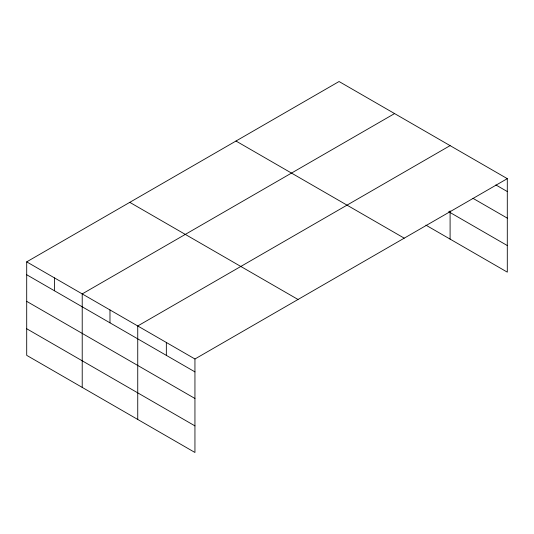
<?xml version="1.0" encoding="UTF-8"?>
<svg xmlns="http://www.w3.org/2000/svg" width="534" height="534" viewBox="0 0 534 534"><rect width="100%" height="100%" fill="white"/><g stroke="black" fill="none" stroke-linecap="round" stroke-linejoin="round"><path stroke-width="0.8" d="M26.7 261.86L194.943 358.995L194.943 452.478L26.7 355.35L26.7 261.86L339.057 81.522L507.3 178.65L507.3 272.14L425.898 225.141M394.579 113.575L82.216 293.914L82.216 387.404M450.095 145.628L137.739 325.967L137.739 419.457M194.943 358.995L507.3 178.65M495.859 184.938L507.3 191.546M472.977 198.328L507.3 218.139M448.673 211.698L507.3 245.547M235.981 141.029L404.218 238.164M129.782 202.346L298.019 299.481M26.7 274.75L194.943 371.884M26.7 301.35L194.943 398.477M26.7 328.75L194.943 425.885M450.095 210.857L450.095 239.119M166.341 342.481L166.341 355.37M109.977 309.94L109.977 322.83M54.461 277.887L54.461 290.776"/></g></svg>
